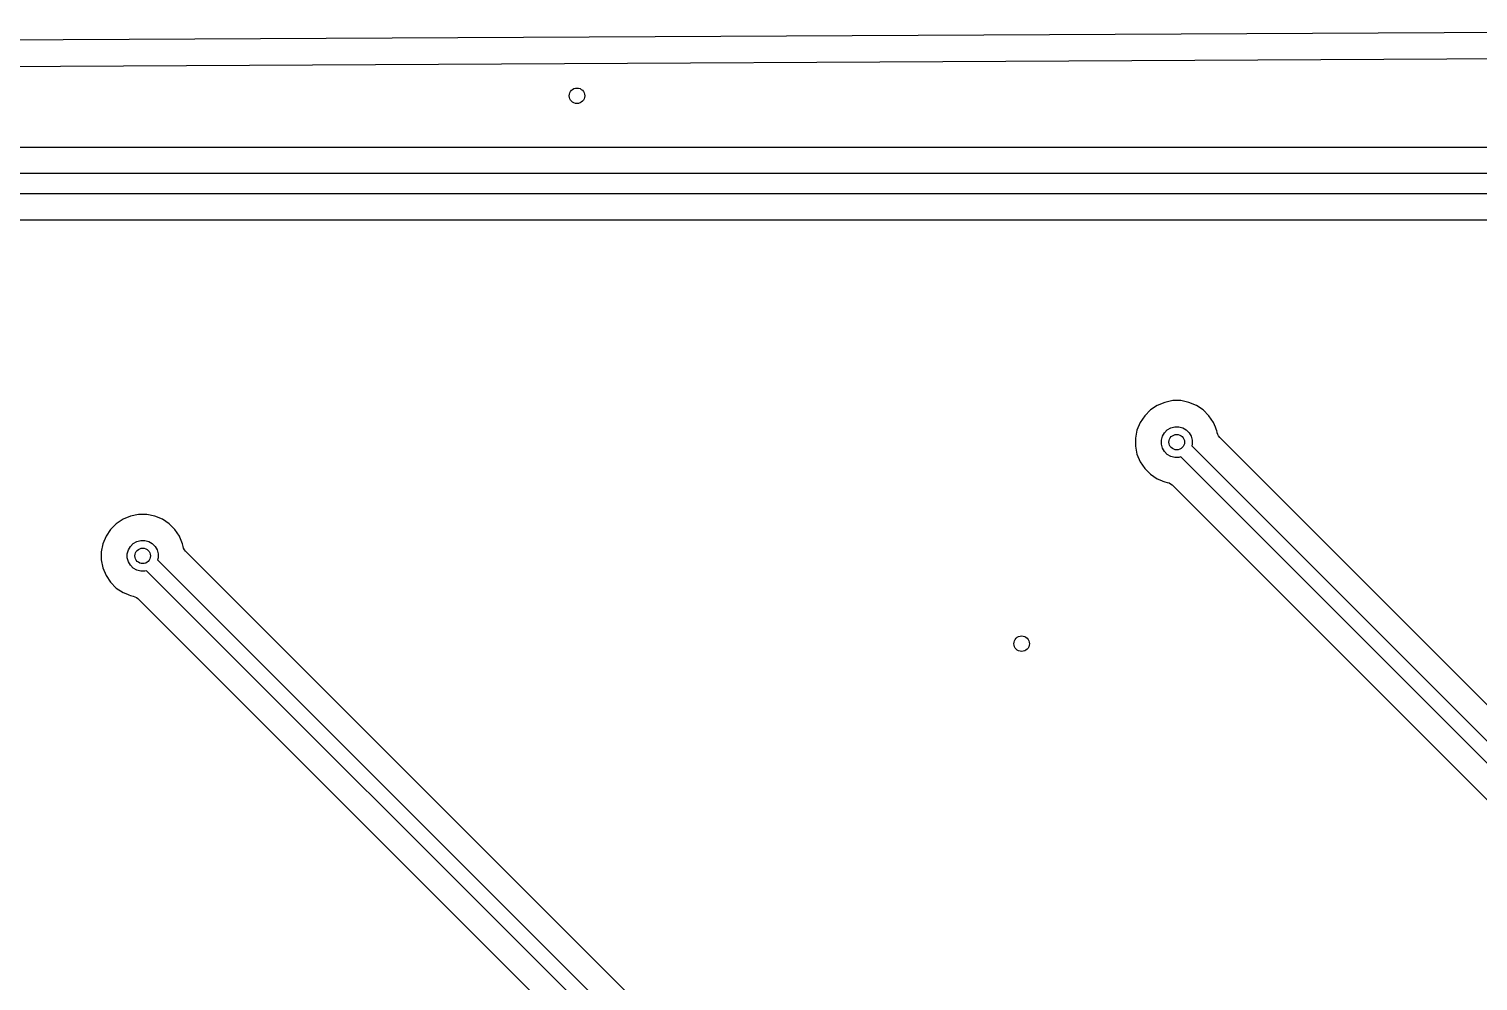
# Model space of a CAD drawing. Header units: inches. Extents: x -1.73 to 1.75, y 0.02 to 4.69.
# Drawn here: x -0.232 to 0.871, y 2.275 to 3 of the extents above; entities that cross this region are included whole.
import ezdxf

# ---------------------------------------------------------------- set-up
doc = ezdxf.new("R2010")
doc.units = ezdxf.units.IN
doc.header["$MEASUREMENT"] = 0
doc.layers.add('BLACK', color=250, linetype='CONTINUOUS')

msp = doc.modelspace()

# ---------------------------------------------------------------- linework, layer by layer
at = {"layer": 'BLACK', "linetype": 'CONTINUOUS'}
for p, q in [((1.3908, 2.9997), (-0.4892, 2.9898)), ((-0.4891, 2.9699), (1.3909, 2.9798)), ((1.2168, 2.9095), (-0.3607, 2.9095)), ((-0.3693, 2.8898), (1.2324, 2.8898)), ((1.2362, 2.874), (-0.3693, 2.874)), ((-0.3607, 2.8543), (1.2389, 2.8543)), ((0.6325, 2.7153), (0.6268, 2.713)), ((0.6386, 2.7166), (0.6325, 2.7153)), ((0.6325, 2.7153), (0.6325, 2.7153)), ((0.6448, 2.7166), (0.6386, 2.7166)), ((0.6386, 2.7166), (0.6386, 2.7166)), ((0.6386, 2.7166), (0.6386, 2.7166)), ((0.6509, 2.7153), (0.6448, 2.7166)), ((0.6448, 2.7166), (0.6448, 2.7166)), ((0.6448, 2.7166), (0.6448, 2.7166)), ((0.6567, 2.713), (0.6509, 2.7153)), ((0.6509, 2.7153), (0.6509, 2.7153)), ((0.6173, 2.7051), (0.6138, 2.7)), ((0.6216, 2.7095), (0.6173, 2.7051)), ((0.6173, 2.7051), (0.6173, 2.7051)), ((0.6173, 2.7051), (0.6173, 2.7051)), ((0.6268, 2.713), (0.6216, 2.7095)), ((0.6216, 2.7095), (0.6216, 2.7095)), ((0.6216, 2.7095), (0.6216, 2.7095)), ((0.6268, 2.713), (0.6268, 2.713)), ((0.6268, 2.713), (0.6268, 2.713)), ((0.6618, 2.7095), (0.6567, 2.713)), ((0.6567, 2.713), (0.6567, 2.713)), ((0.6567, 2.713), (0.6567, 2.713)), ((0.6567, 2.713), (0.6567, 2.713)), ((0.6567, 2.713), (0.6567, 2.713)), ((0.6662, 2.7051), (0.6618, 2.7095)), ((0.6618, 2.7095), (0.6618, 2.7095)), ((0.6618, 2.7095), (0.6618, 2.7095)), ((0.6697, 2.7), (0.6662, 2.7051)), ((0.6662, 2.7051), (0.6662, 2.7051)), ((0.6662, 2.7051), (0.6662, 2.7051)), ((0.6114, 2.6942), (0.6102, 2.6881)), ((0.6138, 2.7), (0.6114, 2.6942)), ((0.6114, 2.6942), (0.6114, 2.6942)), ((0.6138, 2.7), (0.6138, 2.7)), ((0.6138, 2.7), (0.6138, 2.7)), ((0.6324, 2.6922), (0.6345, 2.6944)), ((0.6345, 2.6944), (0.6372, 2.696)), ((0.6372, 2.696), (0.6402, 2.6967)), ((0.6402, 2.6967), (0.6433, 2.6967)), ((0.6433, 2.6967), (0.6463, 2.696)), ((0.6463, 2.696), (0.6489, 2.6944)), ((0.6489, 2.6944), (0.6511, 2.6922)), ((0.6711, 2.6965), (0.6697, 2.7)), ((0.6697, 2.7), (0.6697, 2.7)), ((0.6697, 2.7), (0.6697, 2.7)), ((0.6697, 2.7), (0.6697, 2.7)), ((0.672, 2.6942), (0.6711, 2.6965)), ((0.6711, 2.6965), (0.6711, 2.6965)), ((0.6711, 2.6965), (0.6711, 2.6965)), ((0.6721, 2.6941), (0.672, 2.6942)), ((0.672, 2.6942), (0.672, 2.6942)), ((0.672, 2.6942), (0.672, 2.6942)), ((0.6724, 2.6922), (0.6721, 2.6941)), ((0.6102, 2.6881), (0.6102, 2.6881)), ((0.6102, 2.6881), (0.6102, 2.6819)), ((0.6102, 2.6819), (0.6102, 2.6819)), ((0.6102, 2.6819), (0.6102, 2.6819)), ((0.6102, 2.6819), (0.6114, 2.6758)), ((0.63, 2.6866), (0.6308, 2.6896)), ((0.63, 2.6835), (0.63, 2.6866)), ((0.6308, 2.6805), (0.63, 2.6835)), ((0.6308, 2.6896), (0.6324, 2.6922)), ((0.6511, 2.6922), (0.6526, 2.6896)), ((0.6526, 2.6896), (0.6534, 2.6866)), ((0.6534, 2.6835), (0.6531, 2.6821)), ((0.6531, 2.6821), (1.2955, 2.0396)), ((0.6534, 2.6866), (0.6534, 2.6835)), ((0.6729, 2.6909), (0.6724, 2.6922)), ((0.6736, 2.6897), (0.6729, 2.6909)), ((0.6744, 2.6886), (0.6736, 2.6897)), ((1.3112, 2.0518), (0.6744, 2.6886)), ((0.6114, 2.6758), (0.6114, 2.6758)), ((0.6114, 2.6758), (0.6138, 2.6701)), ((0.6324, 2.6778), (0.6308, 2.6805)), ((0.6345, 2.6757), (0.6324, 2.6778)), ((0.6372, 2.6741), (0.6345, 2.6757)), ((0.6402, 2.6733), (0.6372, 2.6741)), ((0.6433, 2.6733), (0.6402, 2.6733)), ((0.6447, 2.6737), (0.6433, 2.6733)), ((1.2854, 2.033), (0.6447, 2.6737)), ((0.6138, 2.6701), (0.6138, 2.6701)), ((0.6138, 2.6701), (0.6138, 2.6701)), ((0.6138, 2.6701), (0.6173, 2.6649)), ((0.6173, 2.6649), (0.6173, 2.6649)), ((0.6173, 2.6649), (0.6173, 2.6649)), ((0.6173, 2.6649), (0.6216, 2.6606)), ((0.6216, 2.6606), (0.6216, 2.6606)), ((0.6216, 2.6606), (0.6216, 2.6606)), ((0.6216, 2.6606), (0.6268, 2.6571)), ((0.6268, 2.6571), (0.6268, 2.6571)), ((0.6268, 2.6571), (0.6302, 2.6557)), ((0.6302, 2.6557), (0.6302, 2.6557)), ((0.6302, 2.6557), (0.6312, 2.6553)), ((0.6312, 2.6553), (0.6325, 2.6547)), ((0.6325, 2.6547), (0.6345, 2.6543)), ((0.6345, 2.6543), (0.6358, 2.6539)), ((0.6358, 2.6539), (0.637, 2.6533)), ((0.637, 2.6533), (0.6381, 2.6524)), ((0.6381, 2.6524), (1.2638, 2.0268)), ((-0.1606, 2.6264), (-0.1658, 2.6229)), ((-0.1549, 2.6287), (-0.1606, 2.6264)), ((-0.1606, 2.6264), (-0.1606, 2.6264)), ((-0.1606, 2.6264), (-0.1606, 2.6264)), ((-0.1488, 2.6299), (-0.1549, 2.6287)), ((-0.1549, 2.6287), (-0.1549, 2.6287)), ((-0.1426, 2.6299), (-0.1488, 2.6299)), ((-0.1488, 2.6299), (-0.1488, 2.6299)), ((-0.1488, 2.6299), (-0.1488, 2.6299)), ((-0.1365, 2.6287), (-0.1426, 2.6299)), ((-0.1426, 2.6299), (-0.1426, 2.6299)), ((-0.1426, 2.6299), (-0.1426, 2.6299)), ((-0.1307, 2.6264), (-0.1365, 2.6287)), ((-0.1365, 2.6287), (-0.1365, 2.6287)), ((-0.1256, 2.6229), (-0.1307, 2.6264)), ((-0.1307, 2.6264), (-0.1307, 2.6264)), ((-0.1307, 2.6264), (-0.1307, 2.6264)), ((-0.1307, 2.6264), (-0.1307, 2.6264)), ((-0.1307, 2.6264), (-0.1307, 2.6264)), ((-0.1701, 2.6185), (-0.1736, 2.6134)), ((-0.1658, 2.6229), (-0.1701, 2.6185)), ((-0.1701, 2.6185), (-0.1701, 2.6185)), ((-0.1701, 2.6185), (-0.1701, 2.6185)), ((-0.1658, 2.6229), (-0.1658, 2.6229)), ((-0.1658, 2.6229), (-0.1658, 2.6229)), ((-0.1212, 2.6185), (-0.1256, 2.6229)), ((-0.1256, 2.6229), (-0.1256, 2.6229)), ((-0.1256, 2.6229), (-0.1256, 2.6229)), ((-0.1177, 2.6134), (-0.1212, 2.6185)), ((-0.1212, 2.6185), (-0.1212, 2.6185)), ((-0.1212, 2.6185), (-0.1212, 2.6185)), ((-0.176, 2.6076), (-0.1772, 2.6015)), ((-0.1736, 2.6134), (-0.176, 2.6076)), ((-0.176, 2.6076), (-0.176, 2.6076)), ((-0.1736, 2.6134), (-0.1736, 2.6134)), ((-0.1736, 2.6134), (-0.1736, 2.6134)), ((-0.1566, 2.6029), (-0.155, 2.6056)), ((-0.155, 2.6056), (-0.1529, 2.6078)), ((-0.1529, 2.6078), (-0.1502, 2.6093)), ((-0.1502, 2.6093), (-0.1472, 2.6101)), ((-0.1472, 2.6101), (-0.1441, 2.6101)), ((-0.1441, 2.6101), (-0.1411, 2.6093)), ((-0.1411, 2.6093), (-0.1385, 2.6078)), ((-0.1385, 2.6078), (-0.1363, 2.6056)), ((-0.1363, 2.6056), (-0.1348, 2.6029)), ((-0.1174, 2.6126), (-0.1177, 2.6134)), ((-0.1177, 2.6134), (-0.1177, 2.6134)), ((-0.1177, 2.6134), (-0.1177, 2.6134)), ((-0.1177, 2.6134), (-0.1177, 2.6134)), ((-0.1154, 2.6076), (-0.1174, 2.6126)), ((-0.1174, 2.6126), (-0.1174, 2.6126)), ((-0.1153, 2.6075), (-0.1154, 2.6076)), ((-0.115, 2.6056), (-0.1153, 2.6075)), ((-0.1145, 2.6042), (-0.115, 2.6056)), ((-0.1138, 2.6031), (-0.1145, 2.6042)), ((-0.1772, 2.6015), (-0.1772, 2.6015)), ((-0.1772, 2.6015), (-0.1772, 2.5953)), ((-0.1772, 2.5953), (-0.1772, 2.5953)), ((-0.1772, 2.5953), (-0.1772, 2.5953)), ((-0.1772, 2.5953), (-0.176, 2.5892)), ((-0.1574, 2.6), (-0.1566, 2.6029)), ((-0.1574, 2.5969), (-0.1574, 2.6)), ((-0.1566, 2.5939), (-0.1574, 2.5969)), ((-0.155, 2.5912), (-0.1566, 2.5939)), ((-0.1348, 2.6029), (-0.134, 2.6)), ((-0.134, 2.5969), (-0.1343, 2.5955)), ((-0.1343, 2.5955), (0.2876, 2.1735)), ((-0.134, 2.6), (-0.134, 2.5969)), ((-0.113, 2.602), (-0.1138, 2.6031)), ((0.3034, 2.1856), (-0.113, 2.602)), ((-0.176, 2.5892), (-0.176, 2.5892)), ((-0.176, 2.5892), (-0.1736, 2.5835)), ((-0.1736, 2.5835), (-0.1736, 2.5835)), ((-0.1736, 2.5835), (-0.1736, 2.5835)), ((-0.1736, 2.5835), (-0.1701, 2.5783)), ((-0.1529, 2.5891), (-0.155, 2.5912)), ((-0.1502, 2.5875), (-0.1529, 2.5891)), ((-0.1472, 2.5867), (-0.1502, 2.5875)), ((-0.1441, 2.5867), (-0.1472, 2.5867)), ((-0.1427, 2.5871), (-0.1441, 2.5867)), ((0.2776, 2.1668), (-0.1427, 2.5871)), ((-0.1701, 2.5783), (-0.1701, 2.5783)), ((-0.1701, 2.5783), (-0.1701, 2.5783)), ((-0.1701, 2.5783), (-0.1658, 2.5739)), ((-0.1658, 2.5739), (-0.1658, 2.5739)), ((-0.1658, 2.5739), (-0.1658, 2.5739)), ((-0.1658, 2.5739), (-0.1606, 2.5705)), ((-0.1606, 2.5705), (-0.1606, 2.5705)), ((-0.1606, 2.5705), (-0.1572, 2.5691)), ((-0.1572, 2.5691), (-0.1572, 2.5691)), ((-0.1572, 2.5691), (-0.1562, 2.5687)), ((-0.1562, 2.5687), (-0.1549, 2.5681)), ((-0.1549, 2.5681), (-0.1529, 2.5677)), ((-0.1529, 2.5677), (-0.1516, 2.5673)), ((-0.1516, 2.5673), (-0.1504, 2.5667)), ((-0.1504, 2.5667), (-0.1493, 2.5658)), ((-0.1493, 2.5658), (0.2559, 2.1606))]:
    msp.add_line(p, q, dxfattribs=at)
at = {"layer": 'BLACK'}
for centre in [(0.185, 2.9488), (0.6417, 2.685), (-0.1457, 2.5984), (0.5236, 2.5315)]:
    msp.add_circle(centre, 0.00591, dxfattribs=at)
at = {"layer": 'WHITE'}
for centre in [(0.185, 2.9488), (0.6417, 2.685), (-0.1457, 2.5984), (0.5236, 2.5315)]:
    msp.add_circle(centre, 0.00591, dxfattribs=at)

doc.saveas('drawing.dxf')
